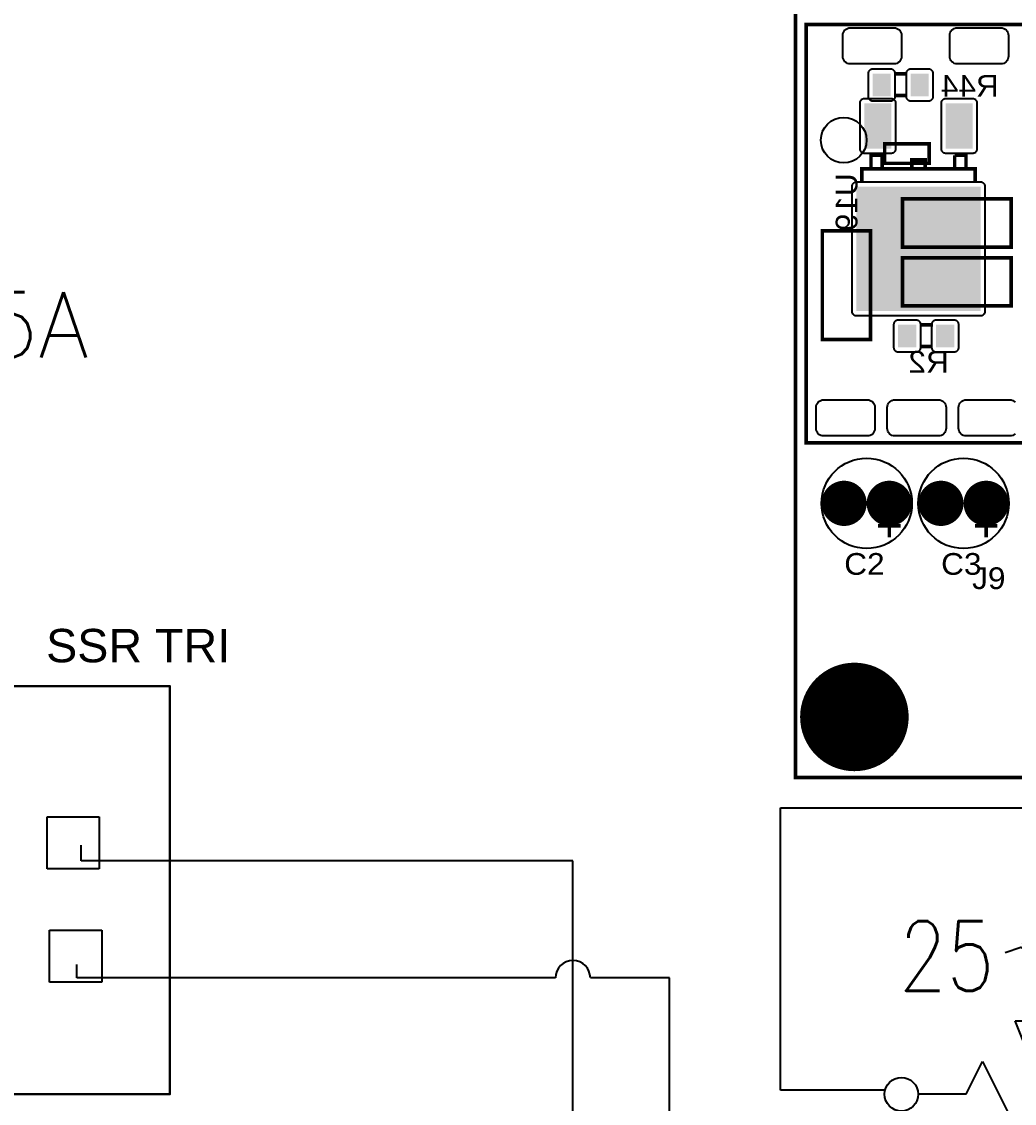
# Model space of a CAD drawing. Header units: inches. Extents: x 18.7 to 39.4, y 4.3 to 20.5.
# Drawn here: x 26.612 to 29.465, y 9.742 to 12.853 of the extents above; entities that cross this region are included whole.
import ezdxf
from ezdxf.enums import TextEntityAlignment as Align

# ---------------------------------------------------------------- set-up
doc = ezdxf.new("R2010")
doc.units = ezdxf.units.IN
doc.header["$MEASUREMENT"] = 0
for name, color, linetype in [('DESC', 250, 'Continuous'), ('SYMS', 7, 'Continuous'), ('TAGS', 150, 'Continuous'), ('TERMS', 123, 'Continuous'), ('WIRENO', 250, 'Continuous'), ('WIRES', 7, 'Continuous')]:
    doc.layers.add(name, color=color, linetype=linetype)
doc.styles.get("Standard").update_dxf_attribs({"font": 'arial.ttf'})
doc.styles.add('WD', font='romans.shx')

# ---------------------------------------------------------------- blocks, each defined once
blk = doc.blocks.new('HT0W01')
for p, q in [((-0.0625, 0.0625), (0.0625, 0.0625)), ((-0.0625, -0.0625), (-0.0625, 0.0625)), ((0.0625, 0.0625), (0.0625, -0.0625)), ((0.0625, -0.0625), (-0.0625, -0.0625))]:
    blk.add_line(p, q)
at = {"style": 'WD'}
for tag, p, width in [('INST', (0.0625, 0.4196), 0.7), ('LOC', (0.0625, 0.25), 0.7), ('DESC1', (0.0499, -0.3851), 0.8)]:
    blk.add_attdef(tag, p, '', height=0.125, dxfattribs=dict(at, width=width))
at = {"linetype": 'Continuous', "style": 'WD', "width": 0.8, "flags": 8}
blk.add_attdef('WIRENO', text='', height=0.125, dxfattribs=at).set_placement((0, 0.0938), align=Align.CENTER)
at = {"style": 'WD', "flags": 1}
for tag, p, height in [('X2TERMDESC01', (-0.006, 0.0287), 0.025), ('X2TERM01', (0, 0.0625), 0.0125), ('X1TERMDESC01', (0.0393, 0.007), 0.025), ('X4TERM01', (-0.0625, 0), 0.0125), ('X4TERMDESC01', (-0.0552, -0.0229), 0.025), ('STRIPSEQ', (0, 0), 0.00125), ('X1TERM01', (0.0625, 0), 0.0125), ('LINKTERM', (0, -0.0019), 0.00125), ('X8TERM01', (0, -0.0625), 0.0125), ('X8TERMDESC01', (0, -0.0535), 0.025)]:
    blk.add_attdef(tag, p, '', height=height, dxfattribs=at)
at = {"linetype": 'Continuous', "style": 'WD'}
for tag, p, height, width, flags in [('TAGSTRIP', (0.0499, -0.2288), 0.125, 0.9, 8), ('CAT', (0.2132, -0.4063), 0.1094, 0.8, 1), ('DESC2', (0.0499, -0.5413), 0.125, 0.8, 8), ('DESC3', (0.0499, -0.6976), 0.125, 0.8, 8)]:
    blk.add_attdef(tag, p, '', height=height, dxfattribs=dict(at, width=width, flags=flags))
at = {"style": 'WD', "width": 0.7, "flags": 1}
blk.add_attdef('ASSYCODE', (0.0625, -0.2812), '', height=0.01, dxfattribs=at)
at = {"linetype": 'Continuous', "style": 'WD', "width": 0.8, "flags": 1}
blk.add_attdef('MFG', text='', height=0.1094, dxfattribs=at).set_placement((0.0882, -0.4063), align=Align.RIGHT)
blk = doc.blocks.new('SSR TRIPOLAR')
at = {"layer": 'DESC', "lineweight": 30}
blk.add_lwpolyline([(139.2, 114.4562), (141.5782, 114.4562), (141.5782, 113.478), (139.2, 113.478)], close=True, dxfattribs=at)
at = {"layer": 'SYMS'}
for p in [(141.3468, 114.0803), (141.3529, 113.8088)]:
    blk.add_blockref('HT0W01', p, dxfattribs=at)
at = {"insert": (141.2819, 114.593), "char_height": 0.08, "attachment_point": 1}
blk.add_mtext_dynamic_manual_height_columns('SSR TRI', width=0.514207, gutter_width=0.05, heights=[0], dxfattribs=at)
blk = doc.blocks.new('VDS11FR')
for p, q in [((-0.1679, 0.1897), (-0.2099, 0.3075)), ((-0.2415, 0.1635), (-0.0943, 0.216)), ((0.0316, -0.1373), (-0.0943, 0.216)), ((-0.231, 0.1341), (-0.0838, 0.1865)), ((-0.2415, 0.1635), (-0.1156, -0.1897)), ((-0.1261, -0.1603), (0.0211, -0.1078)), ((-0.1156, -0.1897), (0.0316, -0.1373)), ((-0.042, -0.1635), (-0.0061, -0.2642))]:
    blk.add_line(p, q)
for centre in [(0, 0.3038), (0, -0.3038)]:
    blk.add_circle(centre, 0.04)
at = {"style": 'WD', "flags": 8}
for tag, p in [('TERM02', (0.0891, 0.4322)), ('TERM01', (0.0895, -0.3031))]:
    blk.add_attdef(tag, text='', height=0.125, dxfattribs=at).set_placement(p, align=Align.TOP_LEFT)
at = {"style": 'WD'}
for tag, p, height, flags in [('X2TERM02', (0, 0.3438), 0.0125, 1), ('FAMILY', (-0.3122, 0.0335), 0.01, 9), ('X4LINK', (-0.3477, 0), 0.01, 1), ('X1LINK', (0.1252, 0), 0.01, 1), ('CONTACT', (-0.3122, -0.0465), 0.01, 9), ('X8TERM01', (0, -0.3438), 0.0125, 1)]:
    blk.add_attdef(tag, p, '', height=height, dxfattribs=dict(at, flags=flags))
at = {"style": 'WD', "width": 0.7}
for tag, p in [('INST', (0.2191, 0.1477)), ('LOC', (0.2191, -0.0235))]:
    blk.add_attdef(tag, p, '', height=0.125, dxfattribs=at)
blk.add_attdef('RATING1', text='', height=0.125, rotation=289.6202, dxfattribs=at).set_placement((-0.0972, 0.0191), align=Align.MIDDLE_CENTER)
at = {"style": 'WD', "flags": 9}
for tag, p in [('CAT', (-0.2842, 0.0169)), ('MFG', (-0.2842, -0.0026)), ('ASSYCODE', (-0.2865, -0.0242))]:
    blk.add_attdef(tag, text='', height=0.01, dxfattribs=at).set_placement(p, align=Align.CENTER)
at = {"style": 'WD'}
blk.add_attdef('TAG1', (0.2191, -0.1889), '', height=0.125, dxfattribs=at)
blk = doc.blocks.new('RPAD')
blk.add_trace([(-0.5, -0.5), (-0.5, 0.5), (0.5, -0.5), (0.5, 0.5)])
blk = doc.blocks.new('EPAD')
at = {"const_width": 0.5}
blk.add_lwpolyline([(-0.25, 0, 1), (0.25, 0, 1)], format="xyb", close=True, dxfattribs=at)
blk = doc.blocks.new('NextionControlV3')
at = {"const_width": 0.008}
for points in [[(40.2003, 9.8764), (45.4208, 9.8764), (45.4208, 14.4197), (40.2003, 14.4197), (40.2003, 9.8764)], [(40.2003, 9.8764), (45.4208, 9.8764), (45.4208, 14.4197), (40.2003, 14.4197), (40.2003, 9.8764)], [(40.2003, 9.8764), (45.4208, 9.8764), (45.4208, 14.4197), (40.2003, 14.4197), (40.2003, 9.8764)], [(40.224, 10.6166), (40.7161, 10.6166), (40.7161, 11.5418), (40.224, 11.5418), (40.224, 10.6166)], [(40.224, 10.6166), (40.7161, 10.6166), (40.7161, 11.5418), (40.224, 11.5418), (40.224, 10.6166)], [(40.224, 10.6166), (40.7161, 10.6166), (40.7161, 11.5418), (40.224, 11.5418), (40.224, 10.6166)], [(40.4196, 11.4329), (40.4476, 11.4329)], [(40.4196, 11.4329), (40.4476, 11.4329)], [(40.4196, 11.4329), (40.4476, 11.4329)], [(40.4196, 11.3849), (40.4466, 11.3849)], [(40.4196, 11.3849), (40.4466, 11.3849)], [(40.4196, 11.3849), (40.4466, 11.3849)], [(40.3972, 11.2347), (40.4956, 11.2347), (40.4956, 11.278), (40.3972, 11.278), (40.3972, 11.2347)], [(40.3972, 11.2347), (40.4956, 11.2347), (40.4956, 11.278), (40.3972, 11.278), (40.3972, 11.2347)], [(40.3972, 11.2347), (40.4956, 11.2347), (40.4956, 11.278), (40.3972, 11.278), (40.3972, 11.2347)], [(40.367, 11.2224), (40.367, 11.2524), (40.392, 11.2524), (40.392, 11.2224)], [(40.367, 11.2224), (40.367, 11.2524), (40.392, 11.2524), (40.392, 11.2224)], [(40.367, 11.2224), (40.367, 11.2524), (40.392, 11.2524), (40.392, 11.2224)], [(40.457, 11.2224), (40.457, 11.2424), (40.487, 11.2424), (40.487, 11.2224)], [(40.457, 11.2224), (40.457, 11.2424), (40.487, 11.2424), (40.487, 11.2224)], [(40.457, 11.2224), (40.457, 11.2424), (40.487, 11.2424), (40.487, 11.2224)], [(40.577, 11.2224), (40.577, 11.2524), (40.552, 11.2524)], [(40.552, 11.2224), (40.552, 11.2524)], [(40.577, 11.2224), (40.577, 11.2524), (40.552, 11.2524)], [(40.552, 11.2224), (40.552, 11.2524)], [(40.577, 11.2224), (40.577, 11.2524), (40.552, 11.2524)], [(40.552, 11.2224), (40.552, 11.2524)], [(40.347, 11.1924), (40.347, 11.2224), (40.597, 11.2224), (40.597, 11.1924)], [(40.347, 11.1924), (40.347, 11.2224), (40.597, 11.2224), (40.597, 11.1924)], [(40.347, 11.1924), (40.347, 11.2224), (40.597, 11.2224), (40.597, 11.1924)], [(40.4366, 11.0496), (40.6767, 11.0496), (40.6767, 11.1559), (40.4366, 11.1559), (40.4366, 11.0496)], [(40.4366, 11.0496), (40.6767, 11.0496), (40.6767, 11.1559), (40.4366, 11.1559), (40.4366, 11.0496)], [(40.4366, 11.0496), (40.6767, 11.0496), (40.6767, 11.1559), (40.4366, 11.1559), (40.4366, 11.0496)], [(40.2594, 10.8449), (40.3657, 10.8449), (40.3657, 11.0851), (40.2594, 11.0851), (40.2594, 10.8449)], [(40.2594, 10.8449), (40.3657, 10.8449), (40.3657, 11.0851), (40.2594, 11.0851), (40.2594, 10.8449)], [(40.2594, 10.8449), (40.3657, 10.8449), (40.3657, 11.0851), (40.2594, 11.0851), (40.2594, 10.8449)], [(40.4366, 10.9197), (40.6767, 10.9197), (40.6767, 11.026), (40.4366, 11.026), (40.4366, 10.9197)], [(40.4366, 10.9197), (40.6767, 10.9197), (40.6767, 11.026), (40.4366, 11.026), (40.4366, 10.9197)], [(40.4366, 10.9197), (40.6767, 10.9197), (40.6767, 11.026), (40.4366, 11.026), (40.4366, 10.9197)], [(40.476, 10.8778), (40.504, 10.8778)], [(40.476, 10.8778), (40.504, 10.8778)], [(40.476, 10.8778), (40.504, 10.8778)], [(40.476, 10.8298), (40.503, 10.8298)], [(40.476, 10.8298), (40.503, 10.8298)], [(40.476, 10.8298), (40.503, 10.8298)], [(40.4075, 10.4077), (40.4075, 10.4577)], [(40.4075, 10.4077), (40.4075, 10.4577)], [(40.4075, 10.4077), (40.4075, 10.4577)], [(40.6216, 10.4077), (40.6216, 10.4577)], [(40.6216, 10.4077), (40.6216, 10.4577)], [(40.6216, 10.4077), (40.6216, 10.4577)], [(40.4325, 10.4327), (40.3825, 10.4327)], [(40.4325, 10.4327), (40.3825, 10.4327)], [(40.4325, 10.4327), (40.3825, 10.4327)], [(40.6466, 10.4327), (40.5966, 10.4327)], [(40.6466, 10.4327), (40.5966, 10.4327)], [(40.6466, 10.4327), (40.5966, 10.4327)]]:
    blk.add_lwpolyline(points, dxfattribs=at)
for points in [[(40.4346, 11.5175), (40.4346, 11.4715), (40.4343, 11.468), (40.4333, 11.4648), (40.4318, 11.4619), (40.4297, 11.4594), (40.4272, 11.4574), (40.4243, 11.4558), (40.4211, 11.4549), (40.4176, 11.4545), (40.3216, 11.4545), (40.3182, 11.4549), (40.3149, 11.4558), (40.3121, 11.4574), (40.3095, 11.4594), (40.3075, 11.4619), (40.3059, 11.4648), (40.305, 11.468), (40.3046, 11.4715), (40.3046, 11.5175), (40.305, 11.521), (40.3059, 11.5242), (40.3075, 11.5271), (40.3095, 11.5296), (40.3121, 11.5317), (40.3149, 11.5332), (40.3182, 11.5342), (40.3216, 11.5345), (40.4176, 11.5345), (40.4211, 11.5342), (40.4243, 11.5332), (40.4272, 11.5317), (40.4297, 11.5296), (40.4318, 11.5271), (40.4333, 11.5242), (40.4343, 11.521), (40.4346, 11.5175)], [(40.6709, 11.5175), (40.6709, 11.4715), (40.6705, 11.468), (40.6695, 11.4648), (40.668, 11.4619), (40.6659, 11.4594), (40.6634, 11.4574), (40.6605, 11.4558), (40.6573, 11.4549), (40.6539, 11.4545), (40.5579, 11.4545), (40.5544, 11.4549), (40.5512, 11.4558), (40.5483, 11.4574), (40.5458, 11.4594), (40.5437, 11.4619), (40.5422, 11.4648), (40.5412, 11.468), (40.5409, 11.4715), (40.5409, 11.5175), (40.5412, 11.521), (40.5422, 11.5242), (40.5437, 11.5271), (40.5458, 11.5296), (40.5483, 11.5317), (40.5512, 11.5332), (40.5544, 11.5342), (40.5579, 11.5345), (40.6539, 11.5345), (40.6573, 11.5342), (40.6605, 11.5332), (40.6634, 11.5317), (40.6659, 11.5296), (40.668, 11.5271), (40.6695, 11.5242), (40.6705, 11.521), (40.6709, 11.5175)], [(40.3706, 11.3729), (40.4106, 11.3729), (40.4117, 11.373), (40.4127, 11.3731), (40.4136, 11.3734), (40.4146, 11.3737), (40.4154, 11.3741), (40.4163, 11.3746), (40.417, 11.3752), (40.4177, 11.3758), (40.4184, 11.3765), (40.4189, 11.3773), (40.4194, 11.3781), (40.4199, 11.379), (40.4202, 11.3799), (40.4204, 11.3809), (40.4206, 11.3819), (40.4206, 11.3829), (40.4206, 11.4329), (40.4206, 11.4339), (40.4204, 11.435), (40.4202, 11.4359), (40.4199, 11.4368), (40.4194, 11.4377), (40.4189, 11.4385), (40.4184, 11.4393), (40.4177, 11.44), (40.417, 11.4407), (40.4163, 11.4412), (40.4154, 11.4417), (40.4146, 11.4421), (40.4136, 11.4425), (40.4127, 11.4427), (40.4117, 11.4429), (40.4106, 11.4429), (40.3706, 11.4429), (40.3696, 11.4429), (40.3686, 11.4427), (40.3676, 11.4425), (40.3667, 11.4421), (40.3658, 11.4417), (40.365, 11.4412), (40.3642, 11.4407), (40.3635, 11.44), (40.3629, 11.4393), (40.3623, 11.4385), (40.3618, 11.4377), (40.3614, 11.4368), (40.3611, 11.4359), (40.3608, 11.435), (40.3607, 11.4339), (40.3606, 11.4329), (40.3606, 11.3829), (40.3607, 11.3819), (40.3608, 11.3809), (40.3611, 11.3799), (40.3614, 11.379), (40.3618, 11.3781), (40.3623, 11.3773), (40.3629, 11.3765), (40.3635, 11.3758), (40.3642, 11.3752), (40.365, 11.3746), (40.3658, 11.3741), (40.3667, 11.3737), (40.3676, 11.3734), (40.3686, 11.3731), (40.3696, 11.373), (40.3706, 11.3729)], [(40.4546, 11.3729), (40.4946, 11.3729), (40.4957, 11.373), (40.4967, 11.3731), (40.4976, 11.3734), (40.4986, 11.3737), (40.4994, 11.3741), (40.5003, 11.3746), (40.501, 11.3752), (40.5017, 11.3758), (40.5024, 11.3765), (40.5029, 11.3773), (40.5034, 11.3781), (40.5039, 11.379), (40.5042, 11.3799), (40.5044, 11.3809), (40.5046, 11.3819), (40.5046, 11.3829), (40.5046, 11.4329), (40.5046, 11.4339), (40.5044, 11.435), (40.5042, 11.4359), (40.5039, 11.4368), (40.5034, 11.4377), (40.5029, 11.4385), (40.5024, 11.4393), (40.5017, 11.44), (40.501, 11.4407), (40.5003, 11.4412), (40.4994, 11.4417), (40.4986, 11.4421), (40.4976, 11.4425), (40.4967, 11.4427), (40.4957, 11.4429), (40.4946, 11.4429), (40.4546, 11.4429), (40.4536, 11.4429), (40.4526, 11.4427), (40.4516, 11.4425), (40.4507, 11.4421), (40.4498, 11.4417), (40.449, 11.4412), (40.4482, 11.4407), (40.4475, 11.44), (40.4469, 11.4393), (40.4463, 11.4385), (40.4458, 11.4377), (40.4454, 11.4368), (40.4451, 11.4359), (40.4448, 11.435), (40.4447, 11.4339), (40.4446, 11.4329), (40.4446, 11.3829), (40.4447, 11.3819), (40.4448, 11.3809), (40.4451, 11.3799), (40.4454, 11.379), (40.4458, 11.3781), (40.4463, 11.3773), (40.4469, 11.3765), (40.4475, 11.3758), (40.4482, 11.3752), (40.449, 11.3746), (40.4498, 11.3741), (40.4507, 11.3737), (40.4516, 11.3734), (40.4526, 11.3731), (40.4536, 11.373), (40.4546, 11.3729)], [(40.352, 11.2574), (40.412, 11.2574), (40.413, 11.2574), (40.414, 11.2576), (40.415, 11.2578), (40.4159, 11.2581), (40.4168, 11.2585), (40.4176, 11.259), (40.4184, 11.2596), (40.4191, 11.2602), (40.4197, 11.261), (40.4203, 11.2617), (40.4208, 11.2625), (40.4212, 11.2634), (40.4216, 11.2643), (40.4218, 11.2653), (40.4219, 11.2663), (40.422, 11.2674), (40.422, 11.3674), (40.4219, 11.3684), (40.4218, 11.3694), (40.4216, 11.3704), (40.4212, 11.3713), (40.4208, 11.3722), (40.4203, 11.373), (40.4197, 11.3738), (40.4191, 11.3745), (40.4184, 11.3751), (40.4176, 11.3757), (40.4168, 11.3762), (40.4159, 11.3766), (40.415, 11.3769), (40.414, 11.3772), (40.413, 11.3773), (40.412, 11.3774), (40.352, 11.3774), (40.351, 11.3773), (40.3499, 11.3772), (40.349, 11.3769), (40.3481, 11.3766), (40.3472, 11.3762), (40.3464, 11.3757), (40.3456, 11.3751), (40.3449, 11.3745), (40.3442, 11.3738), (40.3437, 11.373), (40.3432, 11.3722), (40.3428, 11.3713), (40.3424, 11.3704), (40.3422, 11.3694), (40.342, 11.3684), (40.342, 11.3674), (40.342, 11.2674), (40.342, 11.2663), (40.3422, 11.2653), (40.3424, 11.2643), (40.3428, 11.2634), (40.3432, 11.2625), (40.3437, 11.2617), (40.3442, 11.261), (40.3449, 11.2602), (40.3456, 11.2596), (40.3464, 11.259), (40.3472, 11.2585), (40.3481, 11.2581), (40.349, 11.2578), (40.3499, 11.2576), (40.351, 11.2574), (40.352, 11.2574)], [(40.532, 11.2574), (40.592, 11.2574), (40.593, 11.2574), (40.594, 11.2576), (40.595, 11.2578), (40.5959, 11.2581), (40.5968, 11.2585), (40.5976, 11.259), (40.5984, 11.2596), (40.5991, 11.2602), (40.5997, 11.261), (40.6003, 11.2617), (40.6008, 11.2625), (40.6012, 11.2634), (40.6016, 11.2643), (40.6018, 11.2653), (40.6019, 11.2663), (40.602, 11.2674), (40.602, 11.3674), (40.6019, 11.3684), (40.6018, 11.3694), (40.6016, 11.3704), (40.6012, 11.3713), (40.6008, 11.3722), (40.6003, 11.373), (40.5997, 11.3738), (40.5991, 11.3745), (40.5984, 11.3751), (40.5976, 11.3757), (40.5968, 11.3762), (40.5959, 11.3766), (40.595, 11.3769), (40.594, 11.3772), (40.593, 11.3773), (40.592, 11.3774), (40.532, 11.3774), (40.531, 11.3773), (40.5299, 11.3772), (40.529, 11.3769), (40.5281, 11.3766), (40.5272, 11.3762), (40.5264, 11.3757), (40.5256, 11.3751), (40.5249, 11.3745), (40.5242, 11.3738), (40.5237, 11.373), (40.5232, 11.3722), (40.5228, 11.3713), (40.5224, 11.3704), (40.5222, 11.3694), (40.522, 11.3684), (40.522, 11.3674), (40.522, 11.2674), (40.522, 11.2663), (40.5222, 11.2653), (40.5224, 11.2643), (40.5228, 11.2634), (40.5232, 11.2625), (40.5237, 11.2617), (40.5242, 11.261), (40.5249, 11.2602), (40.5256, 11.2596), (40.5264, 11.259), (40.5272, 11.2585), (40.5281, 11.2581), (40.529, 11.2578), (40.5299, 11.2576), (40.531, 11.2574), (40.532, 11.2574)], [(40.3345, 10.8979), (40.6095, 10.8979), (40.6105, 10.8979), (40.6115, 10.8981), (40.6125, 10.8983), (40.6134, 10.8986), (40.6143, 10.899), (40.6151, 10.8995), (40.6159, 10.9001), (40.6166, 10.9007), (40.6172, 10.9015), (40.6178, 10.9022), (40.6183, 10.903), (40.6187, 10.9039), (40.6191, 10.9048), (40.6193, 10.9058), (40.6194, 10.9068), (40.6195, 10.9079), (40.6195, 11.1829), (40.6194, 11.1839), (40.6193, 11.1849), (40.6191, 11.1859), (40.6187, 11.1868), (40.6183, 11.1877), (40.6178, 11.1885), (40.6172, 11.1893), (40.6166, 11.19), (40.6159, 11.1906), (40.6151, 11.1912), (40.6143, 11.1917), (40.6134, 11.1921), (40.6125, 11.1924), (40.6115, 11.1927), (40.6105, 11.1928), (40.6095, 11.1929), (40.3345, 11.1929), (40.3335, 11.1928), (40.3324, 11.1927), (40.3315, 11.1924), (40.3306, 11.1921), (40.3297, 11.1917), (40.3289, 11.1912), (40.3281, 11.1906), (40.3274, 11.19), (40.3267, 11.1893), (40.3262, 11.1885), (40.3257, 11.1877), (40.3253, 11.1868), (40.3249, 11.1859), (40.3247, 11.1849), (40.3245, 11.1839), (40.3245, 11.1829), (40.3245, 10.9079), (40.3245, 10.9068), (40.3247, 10.9058), (40.3249, 10.9048), (40.3253, 10.9039), (40.3257, 10.903), (40.3262, 10.9022), (40.3267, 10.9015), (40.3274, 10.9007), (40.3281, 10.9001), (40.3289, 10.8995), (40.3297, 10.899), (40.3306, 10.8986), (40.3315, 10.8983), (40.3324, 10.8981), (40.3335, 10.8979), (40.3345, 10.8979)], [(40.427, 10.8178), (40.467, 10.8178), (40.4681, 10.8178), (40.4691, 10.818), (40.4701, 10.8182), (40.471, 10.8186), (40.4719, 10.819), (40.4727, 10.8195), (40.4735, 10.82), (40.4742, 10.8207), (40.4748, 10.8214), (40.4754, 10.8222), (40.4759, 10.823), (40.4763, 10.8239), (40.4766, 10.8248), (40.4768, 10.8257), (40.477, 10.8268), (40.477, 10.8278), (40.477, 10.8778), (40.477, 10.8788), (40.4768, 10.8798), (40.4766, 10.8808), (40.4763, 10.8817), (40.4759, 10.8826), (40.4754, 10.8834), (40.4748, 10.8842), (40.4742, 10.8849), (40.4735, 10.8855), (40.4727, 10.8861), (40.4719, 10.8866), (40.471, 10.887), (40.4701, 10.8874), (40.4691, 10.8876), (40.4681, 10.8877), (40.467, 10.8878), (40.427, 10.8878), (40.426, 10.8877), (40.425, 10.8876), (40.424, 10.8874), (40.4231, 10.887), (40.4222, 10.8866), (40.4214, 10.8861), (40.4206, 10.8855), (40.4199, 10.8849), (40.4193, 10.8842), (40.4187, 10.8834), (40.4182, 10.8826), (40.4178, 10.8817), (40.4175, 10.8808), (40.4172, 10.8798), (40.4171, 10.8788), (40.417, 10.8778), (40.417, 10.8278), (40.4171, 10.8268), (40.4172, 10.8257), (40.4175, 10.8248), (40.4178, 10.8239), (40.4182, 10.823), (40.4187, 10.8222), (40.4193, 10.8214), (40.4199, 10.8207), (40.4206, 10.82), (40.4214, 10.8195), (40.4222, 10.819), (40.4231, 10.8186), (40.424, 10.8182), (40.425, 10.818), (40.426, 10.8178), (40.427, 10.8178)], [(40.511, 10.8178), (40.551, 10.8178), (40.5521, 10.8178), (40.5531, 10.818), (40.5541, 10.8182), (40.555, 10.8186), (40.5559, 10.819), (40.5567, 10.8195), (40.5575, 10.82), (40.5582, 10.8207), (40.5588, 10.8214), (40.5594, 10.8222), (40.5599, 10.823), (40.5603, 10.8239), (40.5606, 10.8248), (40.5608, 10.8257), (40.561, 10.8268), (40.561, 10.8278), (40.561, 10.8778), (40.561, 10.8788), (40.5608, 10.8798), (40.5606, 10.8808), (40.5603, 10.8817), (40.5599, 10.8826), (40.5594, 10.8834), (40.5588, 10.8842), (40.5582, 10.8849), (40.5575, 10.8855), (40.5567, 10.8861), (40.5559, 10.8866), (40.555, 10.887), (40.5541, 10.8874), (40.5531, 10.8876), (40.5521, 10.8877), (40.551, 10.8878), (40.511, 10.8878), (40.51, 10.8877), (40.509, 10.8876), (40.508, 10.8874), (40.5071, 10.887), (40.5062, 10.8866), (40.5054, 10.8861), (40.5046, 10.8855), (40.5039, 10.8849), (40.5033, 10.8842), (40.5027, 10.8834), (40.5022, 10.8826), (40.5018, 10.8817), (40.5015, 10.8808), (40.5012, 10.8798), (40.5011, 10.8788), (40.501, 10.8778), (40.501, 10.8278), (40.5011, 10.8268), (40.5012, 10.8257), (40.5015, 10.8248), (40.5018, 10.8239), (40.5022, 10.823), (40.5027, 10.8222), (40.5033, 10.8214), (40.5039, 10.8207), (40.5046, 10.82), (40.5054, 10.8195), (40.5062, 10.819), (40.5071, 10.8186), (40.508, 10.8182), (40.509, 10.818), (40.51, 10.8178), (40.511, 10.8178)], [(40.3756, 10.6947), (40.3756, 10.6487), (40.3752, 10.6452), (40.3743, 10.642), (40.3727, 10.6391), (40.3707, 10.6366), (40.3682, 10.6345), (40.3653, 10.633), (40.3621, 10.632), (40.3586, 10.6317), (40.2626, 10.6317), (40.2591, 10.632), (40.2559, 10.633), (40.253, 10.6345), (40.2505, 10.6366), (40.2484, 10.6391), (40.2469, 10.642), (40.2459, 10.6452), (40.2456, 10.6487), (40.2456, 10.6947), (40.2459, 10.6982), (40.2469, 10.7014), (40.2484, 10.7043), (40.2505, 10.7068), (40.253, 10.7088), (40.2559, 10.7104), (40.2591, 10.7114), (40.2626, 10.7117), (40.3586, 10.7117), (40.3621, 10.7114), (40.3653, 10.7104), (40.3682, 10.7088), (40.3707, 10.7068), (40.3727, 10.7043), (40.3743, 10.7014), (40.3752, 10.6982), (40.3756, 10.6947)], [(40.5331, 10.6947), (40.5331, 10.6487), (40.5327, 10.6452), (40.5317, 10.642), (40.5302, 10.6391), (40.5281, 10.6366), (40.5256, 10.6345), (40.5227, 10.633), (40.5195, 10.632), (40.5161, 10.6317), (40.4201, 10.6317), (40.4166, 10.632), (40.4134, 10.633), (40.4105, 10.6345), (40.408, 10.6366), (40.4059, 10.6391), (40.4044, 10.642), (40.4034, 10.6452), (40.4031, 10.6487), (40.4031, 10.6947), (40.4034, 10.6982), (40.4044, 10.7014), (40.4059, 10.7043), (40.408, 10.7068), (40.4105, 10.7088), (40.4134, 10.7104), (40.4166, 10.7114), (40.4201, 10.7117), (40.5161, 10.7117), (40.5195, 10.7114), (40.5227, 10.7104), (40.5256, 10.7088), (40.5281, 10.7068), (40.5302, 10.7043), (40.5317, 10.7014), (40.5327, 10.6982), (40.5331, 10.6947)]]:
    blk.add_lwpolyline(points, close=True)
blk.add_lwpolyline([(40.6856, 10.6366), (40.6831, 10.6345), (40.6802, 10.633), (40.677, 10.632), (40.6735, 10.6317), (40.5775, 10.6317), (40.5741, 10.632), (40.5708, 10.633), (40.568, 10.6345), (40.5655, 10.6366), (40.5634, 10.6391), (40.5618, 10.642), (40.5609, 10.6452), (40.5605, 10.6487), (40.5605, 10.6947), (40.5609, 10.6982), (40.5618, 10.7014), (40.5634, 10.7043), (40.5655, 10.7068), (40.568, 10.7088), (40.5708, 10.7104), (40.5741, 10.7114), (40.5775, 10.7117), (40.6735, 10.7117), (40.677, 10.7114), (40.6802, 10.7104), (40.6831, 10.7088), (40.6856, 10.7068)])
for centre, radius in [((40.3066, 11.2859), 0.0504), ((40.3066, 11.2859), 0.0504), ((40.3066, 11.2859), 0.0504), ((40.3575, 10.4827), 0.1), ((40.3575, 10.4827), 0.1), ((40.3575, 10.4827), 0.1), ((40.5716, 10.4827), 0.1), ((40.5716, 10.4827), 0.1), ((40.5716, 10.4827), 0.1)]:
    blk.add_circle(centre, radius)
at = {"rotation": 180}
for p, xscale, yscale in [((40.3906, 11.4079), 0.04, 0.05), ((40.4746, 11.4079), 0.04, 0.05), ((40.382, 11.3174), 0.06, 0.1), ((40.562, 11.3174), 0.06, 0.1), ((40.472, 11.0454), 0.275, 0.275), ((40.447, 10.8528), 0.04, 0.05), ((40.531, 10.8528), 0.04, 0.05)]:
    blk.add_blockref('RPAD', p, dxfattribs=dict(at, xscale=xscale, yscale=yscale))
for p, xscale, yscale in [((40.3075, 10.4827), 0.1, 0.1), ((40.4075, 10.4827), 0.1, 0.1), ((40.5216, 10.4827), 0.1, 0.1), ((40.6216, 10.4827), 0.1, 0.1), ((40.3303, 10.0103), 0.24, 0.24)]:
    blk.add_blockref('EPAD', p, dxfattribs=dict(xscale=xscale, yscale=yscale))
at = {"text_generation_flag": 2, "width": 1.041667}
for s, p in [('R44', (40.6494, 11.382)), ('R44', (40.6494, 11.382)), ('R44', (40.6494, 11.382)), ('R2', (40.539, 10.7718)), ('R2', (40.539, 10.7718)), ('R2', (40.539, 10.7718))]:
    blk.add_text(s, height=0.048, dxfattribs=at).set_placement(p)
blk.add_text('U19', height=0.048, rotation=90, dxfattribs=at).set_placement((40.337, 11.2126))
blk.add_text('U19', height=0.048, rotation=90, dxfattribs=at).set_placement((40.337, 11.2126))
blk.add_text('U19', height=0.048, rotation=90, dxfattribs=at).set_placement((40.337, 11.2126))
at = {"width": 1.041667}
for s, p in [('C2', (40.3078, 10.3247)), ('C2', (40.3078, 10.3247)), ('C2', (40.3078, 10.3247)), ('C3', (40.522, 10.3247)), ('C3', (40.522, 10.3247)), ('C3', (40.522, 10.3247)), ('J9', (40.5905, 10.2931)), ('J9', (40.5905, 10.2931)), ('J9', (40.5905, 10.2931))]:
    blk.add_text(s, height=0.048, dxfattribs=at).set_placement(p)
blk = doc.blocks.new('VVR1TZR')
for p, q in [((0, 0.125), (0, 0.2168)), ((0.0625, 0.0938), (0, 0.125)), ((-0.0625, 0.0312), (0.0625, 0.0938)), ((-0.1406, -0.0312), (-0.1406, 0.0312)), ((-0.1406, 0.0312), (-0.0625, 0)), ((0.0625, -0.0312), (-0.0625, 0.0312)), ((-0.0625, 0), (-0.1406, -0.0312)), ((-0.0625, -0.0938), (0.0625, -0.0312)), ((0, -0.125), (-0.0625, -0.0938)), ((0, -0.125), (0, -0.2168))]:
    blk.add_line(p, q)
for centre in [(0, 0.249), (0, -0.249)]:
    blk.add_circle(centre, 0.0322)
at = {"style": 'WD', "width": 0.7}
for tag, p in [('INST', (0.1562, 0.5599)), ('LOC', (0.1562, 0.3903))]:
    blk.add_attdef(tag, text='', height=0.125, dxfattribs=at).set_placement(p, align=Align.TOP_LEFT)
at = {"linetype": 'Continuous', "style": 'WD', "flags": 8}
for tag, p in [('TERM01', (-0.0625, 0.2812)), ('TERM03', (-0.0781, 0.0469))]:
    blk.add_attdef(tag, text='', height=0.125, dxfattribs=at).set_placement(p, align=Align.RIGHT)
at = {"color": 7, "style": 'WD', "flags": 1}
for tag, p in [('X2TERM01', (0, 0.2812)), ('X4TERM01', (-0.0312, 0.25)), ('X1TERM01', (0.0312, 0.25)), ('X4TERM03', (-0.1406, 0)), ('X4TERM02', (-0.0312, -0.25)), ('X1TERM02', (0.0312, -0.25)), ('X8TERM02', (0, -0.2812))]:
    blk.add_attdef(tag, p, '', height=0.0125, dxfattribs=at)
at = {"style": 'WD'}
for tag, p, width in [('RATING1', (0.1562, 0.1091), 0.9), ('TAG1', (0.1531, -0.0472), 0.9), ('DESC1', (0.1562, -0.2034), 0.7), ('DESC2', (0.1562, -0.3597), 0.7)]:
    blk.add_attdef(tag, p, '', height=0.125, dxfattribs=dict(at, width=width))
at = {"style": 'WD', "flags": 9}
blk.add_attdef('FAMILY', text='', height=0.01, dxfattribs=at).set_placement((-0.2191, -0.0659), align=Align.CENTER)
at = {"linetype": 'Continuous', "style": 'WD', "flags": 9}
for tag, p in [('CAT', (-0.2211, -0.0835)), ('MFG', (-0.2211, -0.0986))]:
    blk.add_attdef(tag, text='', height=0.01, dxfattribs=at).set_placement(p, align=Align.MIDDLE)
blk.add_attdef('ASSYCODE', text='', height=0.01, dxfattribs=at).set_placement((-0.2188, -0.125), align=Align.CENTER)
at = {"linetype": 'Continuous', "style": 'WD', "flags": 8}
blk.add_attdef('TERM02', text='', height=0.125, dxfattribs=at).set_placement((-0.0625, -0.2812), align=Align.TOP_RIGHT)
blk = doc.blocks.new('WD_WNV')
at = {"style": 'WD', "flags": 1}
for tag, p in [('W01USER', (-0.0625, 0.0938)), ('W02USER', (-0.0625, 0.0859)), ('W03USER', (-0.0625, 0.0781)), ('W04USER', (-0.0625, 0.0703)), ('W05USER', (-0.0625, 0.0625)), ('W06USER', (-0.0625, 0.0547)), ('W07USER', (-0.0625, 0.0469)), ('W08USER', (-0.0625, 0.0391)), ('W09USER', (-0.0625, 0.0312)), ('W10USER', (-0.0625, 0.0234))]:
    blk.add_attdef(tag, text='', height=0.005, dxfattribs=at).set_placement(p, align=Align.CENTER)
at = {"linetype": 'Continuous', "style": 'WD', "width": 0.8}
blk.add_attdef('WIRENO', text='', height=0.125, dxfattribs=at).set_placement((-0.05, 0), align=Align.MIDDLE_RIGHT)

msp = doc.modelspace()

# ---------------------------------------------------------------- linework, layer by layer
at = {"layer": 'WIRENO'}
msp.add_lwpolyline([(29.4385, 10.1765), (29.4839, 10.1916), (29.5035, 10.1818), (29.5329, 10.1916), (29.5428, 10.2113), (29.5231, 10.2211), (29.4937, 10.2113), (29.4888, 10.2015)], dxfattribs=at)
at = {"layer": 'WIRES'}
for p, q in [((28.793, 9.7802), (28.793, 10.5923)), ((28.793, 10.5923), (29.6696, 10.5923)), ((26.7834, 10.4397), (26.7834, 10.4847)), ((28.1965, 10.4397), (26.7834, 10.4397)), ((28.1965, 7.7118), (28.1965, 10.4397)), ((26.7706, 10.103), (26.7706, 10.1412)), ((28.1465, 10.103), (26.7706, 10.103)), ((28.474, 10.103), (28.2465, 10.103)), ((28.474, 7.7618), (28.474, 10.103)), ((29.0921, 9.7802), (28.793, 9.7802))]:
    msp.add_line(p, q, dxfattribs=at)
msp.add_arc((28.1965, 10.103), 0.05, 0, 180, dxfattribs=at)

# ---------------------------------------------------------------- block references
at = {"xscale": 1.3, "yscale": 1.3, "zscale": 1.3}
msp.add_blockref('NextionControlV3', (-23.4241, -2.16), dxfattribs=at)
at = {"layer": 'DESC', "xscale": 1.2, "yscale": 1.2, "zscale": 1.2}
msp.add_blockref('SSR TRIPOLAR', (-142.8557, -126.4051), dxfattribs=at)
at = {"layer": 'SYMS'}
ref = msp.add_blockref('VDS11FR', (26.2048, 12.5295), dxfattribs=dict(at, xscale=1.5, yscale=1.5, zscale=1.5))
ref.add_attrib('TERM01', '25A', dxfattribs={"layer": 'TERMS', "color": 250, "height": 0.1875, "style": 'WD', "flags": 8}).set_placement((26.339, 12.0748), align=Align.TOP_LEFT)
ref.add_attrib('TAG1', 'FU3', (25.6023, 12.9846), dxfattribs={"layer": 'TAGS', "color": 250, "height": 0.1875, "style": 'WD'})
ref = msp.add_blockref('VVR1TZR', (29.5139, 9.7686), dxfattribs=dict(at, xscale=1.5, yscale=1.5, zscale=1.5, rotation=270))
ref.add_attrib('TAG1', 'PT100', (29.1355, 9.404), dxfattribs={"layer": 'TAGS', "color": 250, "height": 0.1875, "style": 'WD', "width": 0.9})
at = {"layer": 'WIRENO'}
ref = msp.add_blockref('WD_WNV', (29.9061, 10.5019), dxfattribs=at)
ref.add_attrib('WIRENO', '25', dxfattribs={"linetype": 'Continuous', "height": 0.2, "style": 'WD', "width": 0.8}).set_placement((29.4076, 10.1662), align=Align.MIDDLE_RIGHT)

doc.saveas('drawing.dxf')
